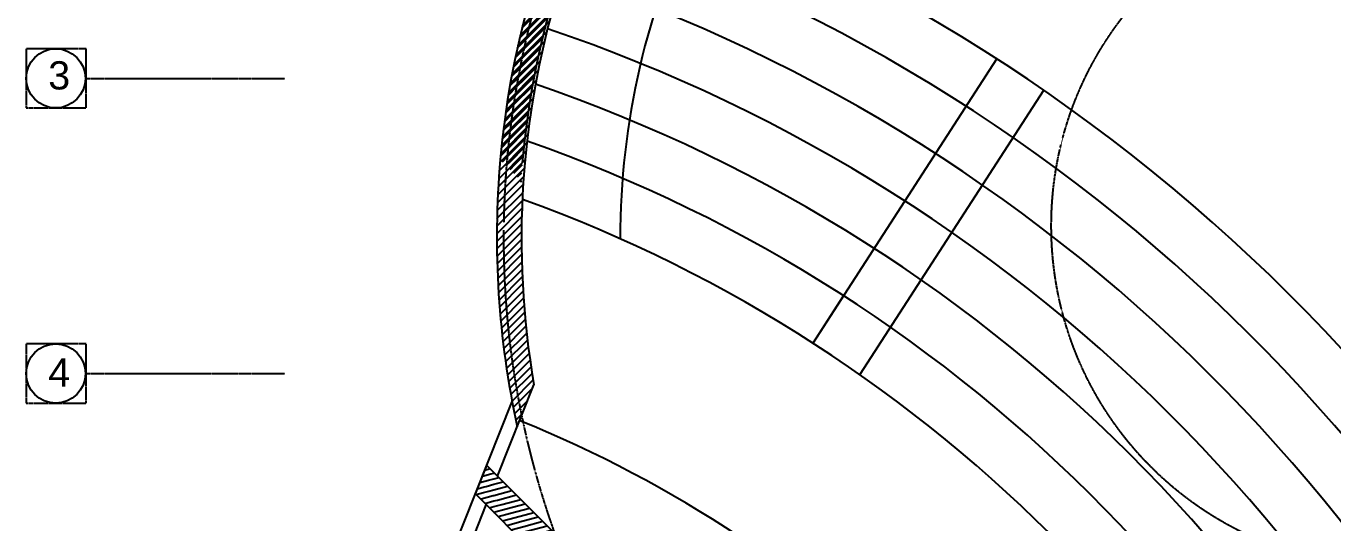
# Model space of a CAD drawing. Header units: inches. Extents: x 751443 to 884462, y -58136 to 349881.
# Drawn here: x 804135 to 827304, y -18743 to -9944 of the extents above; entities that cross this region are included whole.
import ezdxf

# ---------------------------------------------------------------- set-up
doc = ezdxf.new("R2010")
doc.units = ezdxf.units.IN
doc.header["$MEASUREMENT"] = 0
doc.linetypes.add('CENTER', pattern=[50.8, 31.75, -6.35, 6.35, -6.35])
for name, color, linetype in [('AXES', 8, 'CENTER'), ('COL', 8, 'Continuous'), ('HAT', 8, 'Continuous'), ('WALL', 8, 'Continuous')]:
    doc.layers.add(name, color=color, linetype=linetype)
doc.styles.get("Standard").update_dxf_attribs({"font": 'arial.ttf'})
pattern_1 = [(45, (-225284.19, -431112.28), (-67.351921, 67.351921), [])]
pattern_2 = [(15, (-225284.19, -431112.28), (-24.652514, 92.004435), [])]

# ---------------------------------------------------------------- blocks, each defined once
blk = doc.blocks.new('A$C689A498D')
at = {"layer": 'HAT', "ltscale": 0.011}
h = blk.add_hatch(dxfattribs=at)
h.set_pattern_fill('ANSI31', color=256, scale=30, style=0)
h.set_pattern_definition([(45, (-1285669.33, -318056.69), (-67.351921, 67.351921), [])])
h.paths.add_polyline_path([(54661, -13681, -0.189155), (59396, -3603), (59078, -3284, 0.182905), (54252, -13272, 0.076148), (54554, -18008), (54850, -17264, -0.059046)])
h = blk.add_hatch(dxfattribs=at)
h.set_pattern_fill('ANSI31', color=256, scale=30, style=0)
h.set_pattern_definition(pattern_1)
h.paths.add_polyline_path([(56397, -6874), (56259, -6874, 0.084858), (54447, -11834), (54569, -11834, -0.085616)])
h = blk.add_hatch(dxfattribs=at)
h.set_pattern_fill('ANSI31', color=256, scale=30, style=0)
h.set_pattern_definition(pattern_1)
h.paths.add_polyline_path([(56722, -6874), (56397, -6874, 0.085616), (54569, -11834), (54853, -11834, -0.087441)])
h = blk.add_hatch(dxfattribs=at)
h.set_pattern_fill('ANSI31', color=256, scale=30, style=0)
h.set_pattern_definition(pattern_1)
h.paths.add_polyline_path([(54569, -11834), (54447, -11834, 0.02069), (54266, -13117), (54376, -13227, -0.022631)])
h = blk.add_hatch(dxfattribs=at)
h.set_pattern_fill('ANSI31', color=256, scale=30, style=0)
h.set_pattern_definition(pattern_1)
h.paths.add_polyline_path([(54853, -11834), (54569, -11834, 0.022631), (54376, -13227), (54635, -13486, -0.027315)])
h = blk.add_hatch(dxfattribs=at)
h.set_pattern_fill('ANSI31', color=256, scale=30, style=0)
h.set_pattern_definition(pattern_1)
edge = h.paths.add_edge_path()
edge.add_line((54252, -13272), (54363, -13383))
edge.add_arc((69860, -14654), 15549, 174.7366, 175.3141, ccw=False)
edge.add_line((54376, -13227), (54266, -13117))
edge.add_arc((69860, -14654), 15669, 174.3728, 174.9428)
h = blk.add_hatch(dxfattribs=at)
h.set_pattern_fill('ANSI31', color=256, scale=30, style=0)
h.set_pattern_definition(pattern_1)
edge = h.paths.add_edge_path()
edge.add_line((54363, -13383), (54624, -13645))
edge.add_arc((69860, -14654), 15269, 175.6157, 176.2115, ccw=False)
edge.add_line((54635, -13486), (54376, -13227))
edge.add_arc((69860, -14654), 15549, 174.7366, 175.3141)
h = blk.add_hatch(dxfattribs=at)
h.set_pattern_fill('ANSI31', color=256, scale=30, angle=330, style=0)
h.set_pattern_definition(pattern_2)
h.paths.add_polyline_path([(54110, -18787), (54013, -18691), (53893, -18994), (53989, -19091)])
h = blk.add_hatch(dxfattribs=at)
h.set_pattern_fill('ANSI31', color=256, scale=30, angle=330, style=0)
h.set_pattern_definition(pattern_2)
h.paths.add_polyline_path([(53989, -19091), (53893, -18994), (53812, -19197), (53908, -19293)])
h = blk.add_hatch(dxfattribs=at)
h.set_pattern_fill('ANSI31', color=256, scale=30, angle=330, style=0)
h.set_pattern_definition(pattern_2)
h.paths.add_polyline_path([(54140, -18817), (54110, -18787), (53989, -19091), (54140, -19242)])
h = blk.add_hatch(dxfattribs=at)
h.set_pattern_fill('ANSI31', color=256, scale=30, angle=330, style=0)
h.set_pattern_definition(pattern_2)
h.paths.add_polyline_path([(54140, -18817), (54140, -19242), (55489, -20590, -0.011899), (55223, -19900)])
h = blk.add_hatch(dxfattribs=at)
h.set_pattern_fill('ANSI31', color=256, scale=30, angle=330, style=0)
h.set_pattern_definition(pattern_2)
h.paths.add_polyline_path([(54140, -19242), (53989, -19091), (53908, -19293), (54140, -19525)])
h = blk.add_hatch(dxfattribs=at)
h.set_pattern_fill('ANSI31', color=256, scale=30, angle=330, style=0)
h.set_pattern_definition(pattern_2)
h.paths.add_polyline_path([(54140, -19242), (54140, -19525), (55354, -20739), (55493, -20600, -0.000166), (55489, -20590)])
at = {"layer": 'AXES', "linetype": 'CENTER', "ltscale": 0.03}
for p, q in [((46911, -11834), (50431, -11834)), ((46911, -17064), (50431, -17064))]:
    blk.add_line(p, q, dxfattribs=at)
at = {"layer": 'AXES'}
for points in [[(45846, -11309), (45846, -12359), (46911, -12359), (46911, -11309)], [(45846, -16539), (45846, -17589), (46911, -17589), (46911, -16539)]]:
    blk.add_lwpolyline(points, close=True, dxfattribs=at)
at = {"layer": 'AXES', "linetype": 'CENTER', "ltscale": 0.03}
blk.add_circle((70065, -14449), 6042, dxfattribs=at)
at = {"layer": 'AXES', "linetype": 'Continuous'}
for centre in [(46371, -11834), (46371, -17064)]:
    blk.add_circle(centre, 525, dxfattribs=at)
at = {"layer": 'AXES', "linetype": 'CENTER', "ltscale": 0.03}
blk.add_arc((69860, -14654), 15549, 179.5187, 179.0158, dxfattribs=at)
at = {"layer": 'COL', "ltscale": 0.07}
for p, q in [((59796, -16530), (63059, -11491)), ((60635, -17073), (63891, -12045)), ((53812, -19197), (54013, -18691)), ((54013, -18691), (55708, -20385)), ((53812, -19197), (55354, -20739))]:
    blk.add_line(p, q, dxfattribs=at)
for points in [[(54648, -13329, -0.179227), (59180, -3741), (64333, -8893), (64510, -8717), (59078, -3284, 0.182905), (54252, -13272)], [(59216, -3776, 0.184911), (54661, -13681)], [(54622, -13673, -0.000467), (54624, -13645, -0.000467)]]:
    blk.add_lwpolyline(points, format="xyb", dxfattribs=at)
at = {"layer": 'COL', "linetype": 'Continuous', "ltscale": 0.07}
for points in [[(57753, -8744, 0.114317), (56378, -14678)], [(54661, -13681, 0.059046), (54850, -17264, 0.059046)]]:
    blk.add_lwpolyline(points, format="xyb", dxfattribs=at)
blk.add_arc((69860, -14654), 15669, 174.9428, 192.3609, dxfattribs=at)
at = {"layer": 'WALL', "ltscale": 0.011}
for p, q in [((59796, -16530), (60339, -15690)), ((59796, -16530), (60339, -15690)), ((54206, -18883), (54850, -17264)), ((52283, -23042), (54463, -17561)), ((52516, -23134), (54005, -19389))]:
    blk.add_line(p, q, dxfattribs=at)
for centre, radius, start, end in [((45934, -38073), 31621, 17.4494, 71.2373), ((45934, -38073), 30621, 17.2932, 71.3935), ((45934, -38073), 29621, 17.2539, 71.4328), ((45934, -38073), 28621, 17.3434, 71.3434), ((45934, -38073), 28621, 17.3434, 71.3434), ((45934, -38073), 28621, 17.3434, 71.3434), ((45934, -38073), 27621, 17.5769, 71.1098), ((45934, -38073), 26621, 17.9745, 70.7122), ((45934, -38073), 25621, 18.5626, 70.1241), ((46441, -38073), 21760, 22.0143, 67.9857)]:
    blk.add_arc(centre, radius, start, end, dxfattribs=at)
at = {"layer": 'AXES'}
for s, p in [('3', (46238, -12031)), ('4', (46238, -17294))]:
    blk.add_text(s, height=500, dxfattribs=at).set_placement(p)

msp = doc.modelspace()

# ---------------------------------------------------------------- block references
msp.add_blockref('A$C689A498D', (758289.3, 965.6))

doc.saveas('drawing.dxf')
